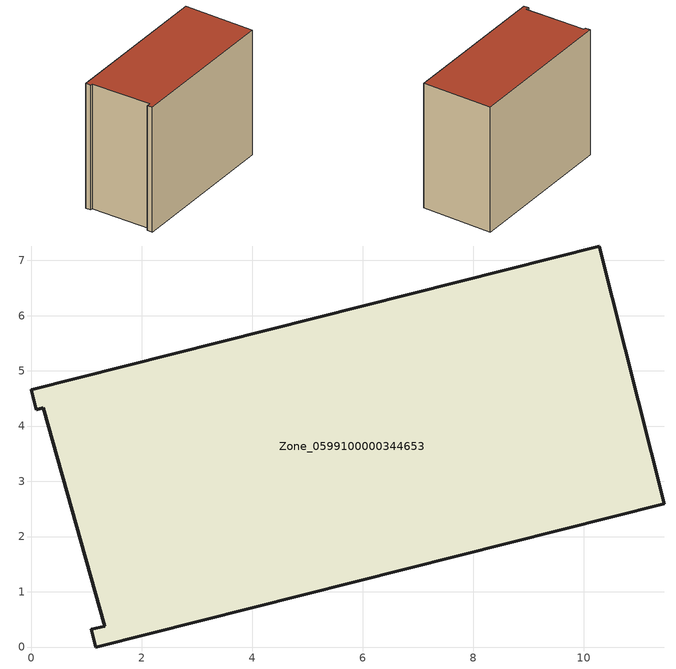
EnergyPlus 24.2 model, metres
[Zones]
Zone_0599100000344653
 floor ground (C_G): 1.09,0.32 1.33,0.38 0.22,4.33 0.09,4.29 0,4.66 10.29,7.26 11.46,2.59 1.17,0 z0
 wall outside (C_F): 1.17,0 11.46,2.59 10.29,7.26 0,4.66 0.09,4.29 0.22,4.33 1.33,0.38 1.09,0.32 1.17,0 z0:8.76
 roof outside (C_R): 1.33,0.38 1.09,0.32 1.17,0 11.46,2.59 10.29,7.26 0,4.66 0.09,4.29 0.22,4.33 z8.76
[BUILDING]
Pand.0599100000344653: North Axis=0; Terrain=City; Loads Convergence Tolerance Value=0.04; Temperature Convergence Tolerance Value=0.4; Solar Distribution=FullExterior; Maximum Number of Warmup Days=25; Minimum Number of Warmup Days=1
[Site:Location]
Rotterdam.The.Hague.AP_ZH_NLD Design_Conditions: Latitude=51.96; Longitude=4.45; Time Zone=1; Elevation=-4.5
[SITE:GROUNDTEMPERATURE:BUILDINGSURFACE]
18, 18, 18, 18, 18, 18, 18, 18, 18, 18, 18, 18
[MATERIAL] Thermal Absorptance=0.9; Solar Absorptance=0.7; Visible Absorptance=0.7
Name | Roughness | Thickness | Conductivity | Density | Specific Heat
G.TI.1992-2005 | MediumSmooth | 0.15 | 0.06 | 540 | 1210
F.TI.1992-2005 | Rough | 0.3 | 0.12 | 1920 | 840
R.TI.1992-2005 | MediumRough | 0.2 | 0.08 | 1500 | 1000
[CONSTRUCTION]
C_G: G.TI.1992-2005
C_F: F.TI.1992-2005
C_R: R.TI.1992-2005
[ZONE]
Zone_0599100000344653: Type=1; Multiplier=1; Ceiling Height=Autocalculate; Volume=Autocalculate; Floor Area=autocalculate; Part of Total Floor Area=Yes
[ZONEINFILTRATION:DESIGNFLOWRATE]
Infil_Zone_0599100000344653: Zone or ZoneList or Space or SpaceList=Zone_0599100000344653; Schedule=AlwaysOn; Design Flow Rate Calculation Method=Flow/Area; Flow Rate per Floor Area=0.0015; Constant Term Coefficient=1; Temperature Term Coefficient=0; Velocity Term Coefficient=0; Velocity Squared Term Coefficient=0
[HVACTEMPLATE:ZONE:IDEALLOADSAIRSYSTEM]
Zone_0599100000344653: Maximum Heating Supply Air Temperature=50; Minimum Cooling Supply Air Temperature=13; Maximum Heating Supply Air Humidity Ratio=0.0156; Minimum Cooling Supply Air Humidity Ratio=0.0077; Heating Limit=NoLimit; Cooling Limit=NoLimit; Dehumidification Control Type=ConstantSensibleHeatRatio; Cooling Sensible Heat Ratio=0.7; Dehumidification Setpoint=60; Humidification Control Type=None; Humidification Setpoint=30; Outdoor Air Method=None; Outdoor Air Flow Rate per Person=0.00944; Outdoor Air Flow Rate per Zone Floor Area=0; Outdoor Air Flow Rate per Zone=0; Demand Controlled Ventilation Type=None; Outdoor Air Economizer Type=NoEconomizer; Heat Recovery Type=None; Sensible Heat Recovery Effectiveness=0.7; Latent Heat Recovery Effectiveness=0.65
[ZONECONTROL:THERMOSTAT]
ThermostatControl_Zone_0599100000344653: Zone or ZoneList=Zone_0599100000344653; Control Type Schedule=DualSetpointControlType; Control 1=Thermostat_Zone_0599100000344653; Temperature Difference Between Cutout And Setpoint=0
[THERMOSTATSETPOINT:DUALSETPOINT]
Thermostat_Zone_0599100000344653: Heating Setpoint Temperature Schedule=HeatingSetpoint_Zone_0599100000344653; Cooling Setpoint Temperature Schedule=CoolingSetpoint_Zone_0599100000344653
[SCHEDULE:COMPACT]
HeatingSetpoint_Zone_0599100000344653: Through: 12/31, For: AllDays, Until: 24:00, 21
CoolingSetpoint_Zone_0599100000344653: Through: 12/31, For: AllDays, Until: 24:00, 24
DualSetpointControlType: Through: 12/31, For: AllDays, Until: 24:00, 4
AlwaysOn: Through: 12/31, For: AllDays, Until: 24:00, 1
